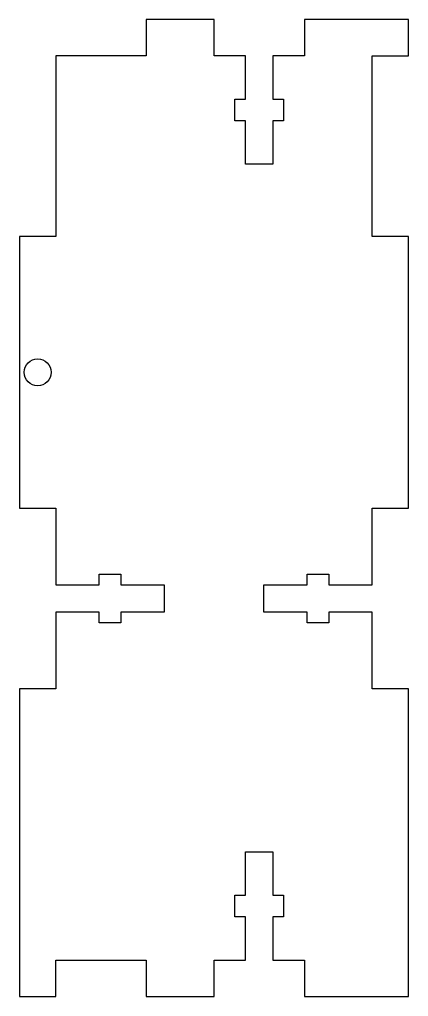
# Model space of a CAD drawing. Header units: millimetres. Extents: x -22 to 22, y -54 to 54.
import ezdxf

# ---------------------------------------------------------------- set-up
doc = ezdxf.new("R2010")
doc.units = ezdxf.units.MM

msp = doc.modelspace()

# ---------------------------------------------------------------- linework, layer by layer
msp.add_lwpolyline([(3.5, -50), (3.5, -45.2), (2.3, -45.2), (2.3, -42.8), (3.5, -42.8), (3.5, -38), (6.5, -38), (6.5, -42.8), (7.7, -42.8), (7.7, -45.2), (6.5, -45.2), (6.5, -50), (10, -50), (10, -54), (21.5, -54), (21.5, -20), (17.5, -20), (17.5, -11.5), (12.7, -11.5), (12.7, -12.7), (10.3, -12.7), (10.3, -11.5), (5.5, -11.5), (5.5, -8.5), (10.3, -8.5), (10.3, -7.3), (12.7, -7.3), (12.7, -8.5), (17.5, -8.5), (17.5, 0), (21.5, 0), (21.5, 30), (17.5, 30), (17.5, 50), (21.5, 50), (21.5, 54), (10, 54), (10, 50), (6.5, 50), (6.5, 45.2), (7.7, 45.2), (7.7, 42.8), (6.5, 42.8), (6.5, 38), (3.5, 38), (3.5, 42.8), (2.3, 42.8), (2.3, 45.2), (3.5, 45.2), (3.5, 50), (0, 50), (0, 54), (-7.5, 54), (-7.5, 50), (-17.5, 50), (-17.5, 30), (-21.5, 30), (-21.5, 0), (-17.5, 0), (-17.5, -8.5), (-12.7, -8.5), (-12.7, -7.3), (-10.3, -7.3), (-10.3, -8.5), (-5.5, -8.5), (-5.5, -11.5), (-10.3, -11.5), (-10.3, -12.7), (-12.7, -12.7), (-12.7, -11.5), (-17.5, -11.5), (-17.5, -20), (-21.5, -20), (-21.5, -54), (-17.5, -54), (-17.5, -50), (-7.5, -50), (-7.5, -54), (0, -54), (0, -50)], close=True)
msp.add_circle((-19.5, 15), 1.5)

doc.saveas('drawing.dxf')
